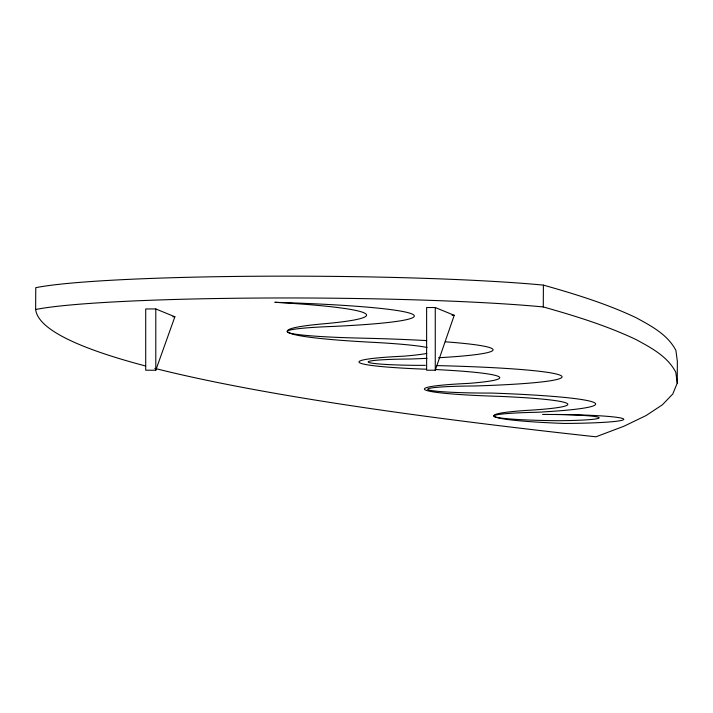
<?xml version="1.0" encoding="UTF-8"?>
<svg xmlns="http://www.w3.org/2000/svg" width="713" height="713" viewBox="0 0 713 713"><rect width="100%" height="100%" fill="white"/><g stroke="black" fill="none" stroke-linecap="round" stroke-linejoin="round"><path stroke-width="1.07" d="M145.595 366.001A3774.961 240.905 0.3 0 1 35.65 309.504L35.757 287.687A286.412 18.28 0.3 0 1 264.701 276.198A286.412 18.28 0.3 0 1 543.395 285.111C574.919 294.006 606.353 303.658 636.032 317.668C651.147 325.921 667.618 334.486 675.888 350.404L677.35 361.286L677.243 383.113L672.787 393.968L662.413 404.779L646.138 415.527L623.982 426.214L595.97 436.802A3774.961 240.905 0.3 0 1 154.792 368.371M677.243 383.113L675.781 372.222C667.511 356.304 651.04 347.739 635.925 339.495C606.237 325.476 574.803 315.832 543.279 306.938L543.395 285.111M435.26 370.216L454.234 315.315L435.26 307.526L426.624 307.526L426.624 370.216L435.26 370.216L435.26 307.526M155.791 370.216L174.872 316.777L155.791 308.952L145.71 308.952L145.71 370.216L155.791 370.216L155.791 308.952M452.078 315.315L454.234 315.315M172.858 316.777L174.872 316.777M542.575 414.44L560.962 414.511A70.462 4.501 0.3 0 1 623.759 419.191A70.462 4.501 0.3 0 1 564.054 423.442A129.267 8.253 0.3 0 1 532.139 410.073A138.536 8.841 0.3 0 0 499.403 396.357A117.119 7.478 0.3 0 1 425.804 390.163A117.119 7.478 0.3 0 1 468.441 383.398A149.757 9.554 0.3 0 0 435.331 369.53M35.65 309.504A286.412 18.28 0.3 0 1 264.594 298.016A286.412 18.28 0.3 0 1 543.279 306.938M555.382 414.485A49.081 3.128 0.3 0 1 599.125 417.747A49.081 3.128 0.3 0 1 557.53 420.706A67.717 4.323 0.3 0 1 494.617 416.74A67.717 4.323 0.3 0 1 537.352 412.257A181.155 11.56 0.3 0 0 491.507 393.059A55.4 3.538 0.3 0 1 428.308 389.788A55.4 3.538 0.3 0 1 474.617 385.983A172.956 11.034 0.3 0 0 560.766 375.501A172.956 11.034 0.3 0 0 436.588 365.591M425.367 365.35A49.571 3.164 0.3 0 1 368.826 362.427A49.571 3.164 0.3 0 1 410.26 359.022A178.91 11.417 0.3 0 0 427.034 358.336M445.286 341.803A178.91 11.417 0.3 0 1 438.566 357.739M426.65 340.6A178.91 11.417 0.3 0 0 360.332 338.114A100.381 6.408 0.3 0 1 288.293 332.57A100.381 6.408 0.3 0 1 332.481 326.456A218.258 13.93 0.3 0 0 411.722 313.854A218.258 13.93 0.3 0 0 274.835 302.303A249.274 15.909 0.3 0 1 325.716 323.622A208.936 13.333 0.3 0 0 370.002 342.169A153.723 9.813 0.3 0 1 427.096 347.481M426.784 353.425A153.723 9.813 0.3 0 1 403.487 356.188A121.201 7.736 0.3 0 0 426.312 369.227"/></g></svg>
